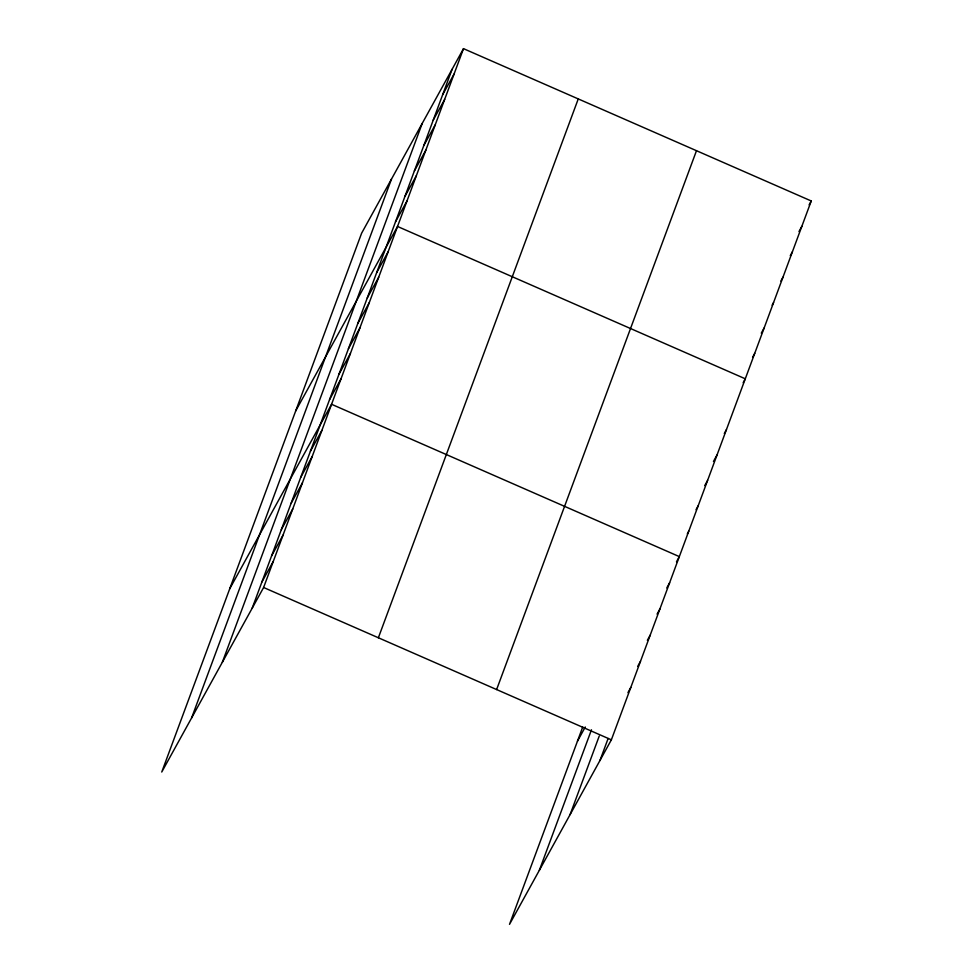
<?xml version="1.0" encoding="UTF-8"?>
<svg xmlns="http://www.w3.org/2000/svg" width="973" height="973" viewBox="0 0 973 973"><rect width="100%" height="100%" fill="white"/><g stroke="black" fill="none" stroke-linecap="round" stroke-linejoin="round"><path stroke-width="1.46" d="M191.596 717.952L391.474 179.117M222.343 662.26L422.221 123.413M252.189 608.186L452.068 69.351M463.489 48.65L361.628 233.179L161.749 772.027L263.61 587.497L463.489 48.65L811.251 200.973L611.372 739.821L509.511 924.35L582.705 727.026M378.375 637.765L578.254 98.918M496.619 689.553L696.486 150.706M539.358 870.288L591.475 729.786M570.105 814.583L599.234 736.062M599.952 760.521L608.125 738.483M442.642 94.746L454.063 74.057M433.216 120.153L444.649 99.453M423.79 145.561L435.223 124.86M414.376 170.956L425.797 150.256M404.95 196.364L416.371 175.663M395.524 221.759L406.957 201.07M295.658 410.995L397.531 226.466L745.294 378.801L743.153 382.681M376.685 272.574L388.105 251.873M367.259 297.969L378.679 277.269M357.833 323.377L369.266 302.676M348.407 348.772L359.84 328.083M338.993 374.179L350.414 353.479M329.567 399.587L340.988 378.886M229.701 588.811L331.574 404.281L679.336 556.617L676.478 561.786M310.436 451.156L321.856 430.455M300.73 477.329L312.151 456.629M291.024 503.503L302.445 482.803M281.306 529.677L292.739 508.976M271.601 555.851L283.034 535.15M261.895 582.012L273.316 561.324M809.11 204.865L811.251 200.973M798.979 231.562L801.825 226.381M790.271 255.668L792.411 251.788M780.845 281.063L782.985 277.183M772.136 305.181L773.559 302.591M761.287 333.167L764.133 327.986M752.579 357.273L754.72 353.394M724.301 433.484L726.454 429.604M713.452 461.47L717.028 454.999M704.744 485.588L707.602 480.407M696.036 509.694L698.176 505.814M687.327 533.8L688.762 531.209M577.476 741.146L585.284 726.989M666.773 587.96L669.631 582.791M657.067 614.133L659.913 608.964M647.349 640.307L650.207 635.138M637.643 666.481L640.502 661.299M627.938 692.654L630.796 687.473M263.61 587.497L611.372 739.821"/></g></svg>
